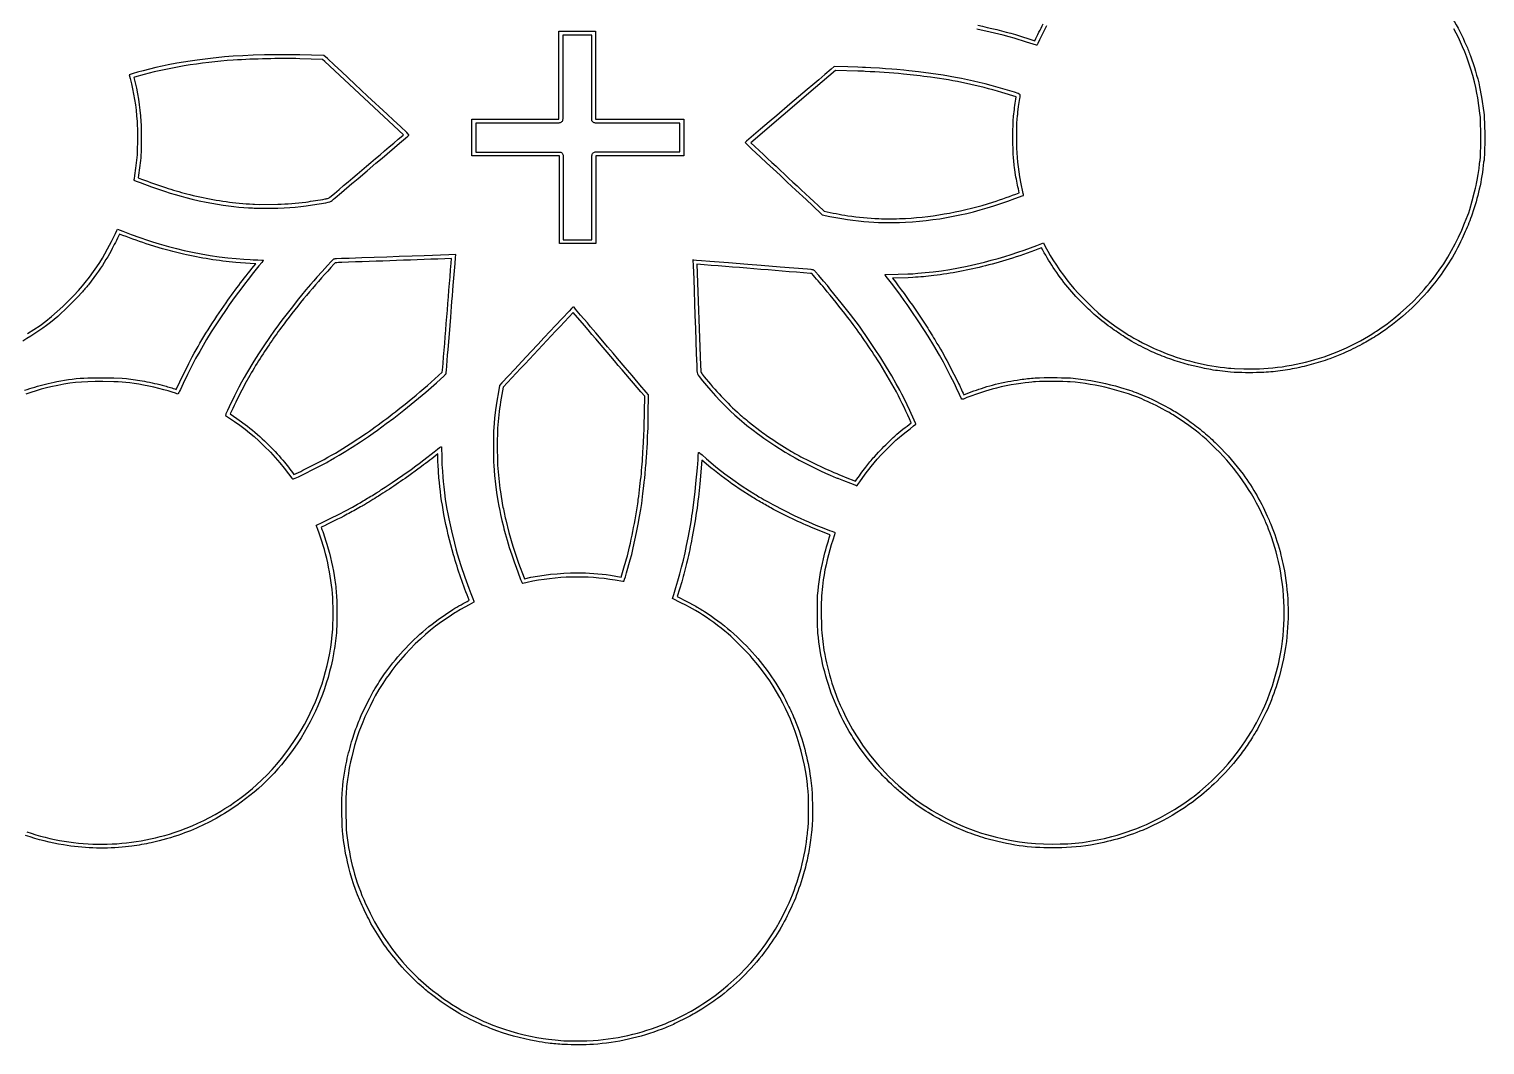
# Model space of a CAD drawing. Extents: x 9 to 989, y 29 to 689.
# Drawn here: x 305.1 to 587.1, y 33.9 to 230.7 of the extents above; entities that cross this region are included whole.
import ezdxf

# ---------------------------------------------------------------- set-up
doc = ezdxf.new("R2010")
doc.units = 0
doc.layers.add('Nível Padrão', color=1, linetype='CONTINUOUS')
doc.layers.add('Preview Toolpath Layer', color=1, linetype='CONTINUOUS')

msp = doc.modelspace()

# ---------------------------------------------------------------- linework, layer by layer
at = {"layer": 'Nível Padrão'}
for points in [[(502.25, 231.4), (501.89, 230.72), (501.39, 229.71), (500.89, 228.69), (500.56, 227.98), (500.48, 227.81), (500.41, 227.69), (500.34, 227.62), (500.28, 227.61), (498.33, 228.24), (495.98, 228.97), (494.98, 229.25), (493.84, 229.55), (491.32, 230.17), (488.75, 230.75)], [(304.68, 75.18), (305.57, 74.89), (306.46, 74.61), (307.36, 74.35), (308.27, 74.11), (309.18, 73.89), (310.09, 73.69), (311.01, 73.51), (311.93, 73.35), (312.85, 73.21), (313.77, 73.09), (314.7, 72.99), (315.63, 72.9), (316.56, 72.84), (317.49, 72.8), (318.43, 72.77), (319.36, 72.77), (320.29, 72.78), (321.23, 72.82), (322.16, 72.87), (323.1, 72.94), (324.03, 73.03), (324.96, 73.15), (325.89, 73.28), (326.82, 73.43), (327.75, 73.6), (328.67, 73.79), (329.6, 74), (330.52, 74.23), (331.43, 74.48), (332.34, 74.74), (333.25, 75.03), (334.43, 75.43), (335.58, 75.87), (336.73, 76.33), (337.85, 76.83), (338.97, 77.36), (340.08, 77.92), (341.18, 78.52), (342.27, 79.15), (343.09, 79.66), (344.06, 80.29), (344.95, 80.89), (345.53, 81.3), (346.22, 81.82), (347.01, 82.42), (347.72, 82.99), (348.42, 83.58), (349.21, 84.28), (350.25, 85.25), (351.25, 86.24), (352.21, 87.25), (353.13, 88.29), (354.03, 89.37), (354.9, 90.48), (355.74, 91.64), (356.57, 92.84), (357.23, 93.85), (357.86, 94.89), (358.46, 95.96), (359.04, 97.04), (359.59, 98.14), (360.11, 99.26), (360.6, 100.39), (361.06, 101.54), (361.49, 102.69), (361.88, 103.86), (362.25, 105.03), (362.58, 106.21), (362.88, 107.4), (363.14, 108.59), (363.37, 109.77), (363.56, 110.96), (363.69, 111.9), (363.78, 112.61), (363.86, 113.33), (363.92, 113.78), (363.96, 114.5), (363.99, 115.42), (364.02, 116.47), (364.02, 118.66), (364, 119.67), (363.97, 120.53), (363.91, 121.33), (363.83, 122.16), (363.74, 123), (363.62, 123.85), (363.49, 124.71), (363.34, 125.58), (363.17, 126.44), (362.99, 127.31), (362.79, 128.17), (362.58, 129.02), (362.36, 129.86), (362.12, 130.69), (361.87, 131.49), (361.61, 132.28), (361.34, 133.04), (361.05, 133.77), (360.85, 134.29), (360.77, 134.54), (360.79, 134.57), (360.83, 134.61), (360.96, 134.67), (361.79, 135.05), (363.44, 135.86), (365.21, 136.74), (366.4, 137.35), (367.76, 138.09), (368.75, 138.66), (368.99, 138.8), (369.12, 138.86), (369.27, 138.93), (369.55, 139.11), (369.83, 139.29), (369.97, 139.36), (370.11, 139.44), (370.39, 139.62), (370.67, 139.8), (370.82, 139.87), (370.96, 139.95), (371.24, 140.13), (371.65, 140.38), (371.91, 140.53), (372.45, 140.87), (373, 141.22), (373.3, 141.44), (373.42, 141.53), (373.5, 141.57), (374.1, 141.94), (375.44, 142.84), (377.53, 144.27), (379.14, 145.42), (380.08, 146.1), (380.72, 146.57), (381.63, 147.27), (383.62, 148.83), (384.24, 149.32), (384.65, 149.63), (384.89, 149.78), (384.96, 149.81), (385, 149.81), (385.02, 149.67), (385.04, 149.32), (385.07, 148.19), (385.08, 146.99), (385.11, 146.35), (385.2, 145.06), (385.28, 143.87), (385.36, 143.05), (385.46, 142.05), (385.6, 140.87), (385.77, 139.63), (385.96, 138.43), (386.08, 137.67), (386.23, 136.82), (386.43, 135.8), (386.94, 133.47), (387.52, 131.08), (387.8, 130), (388.07, 129.07), (388.77, 126.8), (389.52, 124.55), (390.3, 122.38), (390.69, 121.35), (391.08, 120.37), (391.26, 119.89), (391.32, 119.68), (390.39, 119.18), (389.53, 118.71), (388.71, 118.24), (387.89, 117.77), (387.63, 117.62), (386.3, 116.72), (384.83, 115.72), (384.34, 115.36), (383.88, 115.01), (382.92, 114.24), (381.94, 113.43), (380.94, 112.53), (379.94, 111.58), (378.95, 110.57), (377.98, 109.54), (377.06, 108.49), (376.2, 107.45), (375.42, 106.42), (374.86, 105.68), (374.34, 104.96), (373.66, 103.92), (372.91, 102.72), (372.21, 101.52), (371.79, 100.73), (371.19, 99.55), (370.6, 98.34), (370.18, 97.45), (369.76, 96.45), (369.02, 94.53), (368.77, 93.8), (368.48, 92.9), (368.19, 91.88), (367.9, 90.81), (367.63, 89.73), (367.39, 88.71), (367.2, 87.82), (367.08, 87.1), (366.99, 86.5), (366.81, 85.3), (366.65, 83.95), (366.53, 82.55), (366.49, 81.92), (366.48, 81.03), (366.49, 78.78), (366.54, 76.51), (366.59, 75.59), (366.64, 74.93), (366.76, 73.99), (366.89, 73.07), (367.03, 72.16), (367.19, 71.27), (367.36, 70.38), (367.55, 69.51), (367.75, 68.65), (367.97, 67.8), (368.2, 66.96), (368.45, 66.12), (368.72, 65.29), (369.01, 64.47), (369.31, 63.65), (369.62, 62.84), (369.96, 62.03), (370.31, 61.22), (370.67, 60.47), (371.19, 59.41), (371.7, 58.39), (372.04, 57.75), (372.87, 56.33), (373.73, 54.97), (374.62, 53.65), (375.54, 52.38), (376.5, 51.16), (377.5, 49.97), (378.53, 48.82), (379.61, 47.71), (380.52, 46.83), (381.57, 45.87), (382.56, 45.01), (383.3, 44.41), (384.36, 43.61), (385.44, 42.8), (386.42, 42.13), (386.95, 41.79), (388.09, 41.09), (388.98, 40.56), (389.73, 40.13), (390.74, 39.61), (392.06, 38.96), (393.21, 38.42), (393.59, 38.25), (393.76, 38.19), (394.07, 38.07), (394.99, 37.68), (396.04, 37.29), (397.2, 36.9), (398.44, 36.52), (399.72, 36.16), (401.01, 35.83), (402.28, 35.55), (403.48, 35.31), (404.69, 35.11), (405.77, 34.96), (407.02, 34.83), (408.73, 34.69), (408.73, 34.69), (409.18, 34.67), (409.82, 34.65), (411.48, 34.65), (413.19, 34.67), (414.41, 34.72), (415.37, 34.8), (416.34, 34.9), (417.31, 35.02), (418.27, 35.17), (419.23, 35.33), (420.18, 35.51), (421.13, 35.71), (422.07, 35.93), (423, 36.17), (423.92, 36.42), (424.83, 36.7), (425.73, 36.99), (426.61, 37.3), (427.48, 37.62), (428.33, 37.96), (429.16, 38.32), (429.94, 38.67), (431.54, 39.45), (432.43, 39.9), (432.86, 40.13), (433.37, 40.43), (434.04, 40.81), (435.06, 41.43), (435.65, 41.81), (436.53, 42.4), (438.04, 43.46), (439.29, 44.42), (440.5, 45.42), (441.67, 46.46), (442.8, 47.53), (443.9, 48.65), (444.95, 49.8), (445.96, 50.99), (446.94, 52.22), (447.35, 52.77), (447.84, 53.46), (448.88, 54.98), (449.74, 56.31), (450, 56.74), (450.09, 56.94), (450.16, 57.08), (450.31, 57.33), (450.71, 58.04), (451.28, 59.16), (451.88, 60.38), (452.36, 61.39), (452.69, 62.17), (453.02, 62.98), (453.33, 63.8), (453.63, 64.64), (453.91, 65.49), (454.18, 66.35), (454.44, 67.22), (454.68, 68.09), (454.9, 68.96), (455.1, 69.83), (455.29, 70.69), (455.45, 71.54), (455.6, 72.37), (455.72, 73.19), (455.82, 73.99), (455.9, 74.76), (455.94, 75.18), (455.98, 75.42), (456.01, 75.6), (456.04, 75.95), (456.09, 77.02), (456.13, 78.32), (456.15, 79.55), (456.13, 80.76), (456.09, 82.06), (456.03, 83.14), (456.01, 83.5), (455.98, 83.68), (455.94, 83.92), (455.9, 84.35), (455.77, 85.51), (455.58, 86.76), (455.34, 88.08), (455.04, 89.43), (454.71, 90.8), (454.34, 92.14), (453.95, 93.43), (453.53, 94.64), (453.17, 95.62), (452.91, 96.28), (452.62, 96.97), (452.16, 98), (451.67, 99.05), (451.13, 100.13), (450.54, 101.22), (449.92, 102.3), (449.27, 103.38), (448.6, 104.42), (447.91, 105.41), (447.23, 106.35), (446.33, 107.52), (445.23, 108.83), (444.79, 109.34), (444.24, 109.93), (442.97, 111.24), (441.65, 112.53), (441.05, 113.08), (440.53, 113.54), (439.91, 114.06), (439.23, 114.61), (438.5, 115.16), (437.75, 115.72), (437.01, 116.26), (436.28, 116.76), (435.6, 117.21), (434.98, 117.6), (434.26, 118.03), (433.68, 118.37), (433.06, 118.72), (432.33, 119.1), (431.42, 119.56), (429.8, 120.36), (430.04, 121.16), (430.45, 122.51), (430.84, 123.83), (431.2, 125.15), (431.55, 126.47), (431.88, 127.82), (432.2, 129.21), (432.51, 130.65), (432.81, 132.17), (433.25, 134.55), (433.43, 135.66), (433.54, 136.44), (433.63, 136.99), (433.83, 138.48), (434.05, 140.12), (434.16, 141.06), (434.32, 142.66), (434.6, 145.71), (434.72, 147.28), (434.75, 147.69), (434.76, 148.19), (434.78, 148.57), (434.81, 148.66), (434.83, 148.69), (434.86, 148.7), (434.95, 148.67), (435.08, 148.58), (435.49, 148.21), (436.38, 147.43), (437.19, 146.73), (437.7, 146.31), (438.49, 145.67), (439.91, 144.57), (441.48, 143.42), (443.1, 142.3), (444.67, 141.27), (445.54, 140.71), (445.72, 140.6), (445.82, 140.55), (445.97, 140.47), (446.24, 140.3), (446.52, 140.12), (446.65, 140.04), (446.93, 139.89), (447.53, 139.54), (448.28, 139.11), (449.2, 138.6), (451.32, 137.49), (453.5, 136.42), (454.49, 135.95), (455.35, 135.57), (456.1, 135.24), (457.53, 134.63), (459.07, 134.01), (460.17, 133.58), (460.63, 133.41), (460.95, 133.31), (461.13, 133.24), (461.23, 133.17), (461.21, 133.03), (461.13, 132.7), (460.81, 131.68), (460.51, 130.76), (460.23, 129.82), (459.97, 128.86), (459.73, 127.89), (459.51, 126.92), (459.31, 125.94), (459.14, 124.96), (458.99, 124), (458.82, 122.7), (458.64, 120.91), (458.61, 120.32), (458.59, 119.48), (458.58, 117.38), (458.62, 115.25), (458.65, 114.39), (458.69, 113.75), (458.88, 112.03), (459.12, 110.36), (459.27, 109.55), (459.42, 108.74), (459.59, 107.94), (459.77, 107.15), (459.97, 106.36), (460.19, 105.57), (460.42, 104.78), (460.66, 103.99), (461.21, 102.39), (461.83, 100.76), (462.28, 99.71), (462.82, 98.52), (463.36, 97.4), (463.82, 96.52), (464.67, 95.03), (465.4, 93.79), (466.04, 92.78), (466.6, 91.96), (467.89, 90.22), (468.47, 89.5), (469.46, 88.27), (469.78, 87.9), (470.3, 87.35), (471.64, 85.98), (472.7, 84.93), (473.59, 84.1), (474.45, 83.35), (475.4, 82.58), (476.25, 81.9), (476.87, 81.43), (478.31, 80.43), (479.09, 79.92), (479.95, 79.38), (480.88, 78.84), (481.84, 78.3), (482.82, 77.78), (483.78, 77.29), (484.71, 76.85), (485.57, 76.47), (486.8, 75.95), (487.5, 75.67), (488.52, 75.3), (489.64, 74.92), (490.61, 74.63), (492.29, 74.17), (493.9, 73.79), (495.46, 73.47), (497, 73.22), (498.53, 73.03), (500.08, 72.9), (501.67, 72.82), (503.31, 72.79), (504.86, 72.81), (506.34, 72.87), (507.79, 72.98), (509.2, 73.13), (510.61, 73.34), (512.01, 73.59), (513.44, 73.9), (514.9, 74.27), (515.89, 74.54), (516.86, 74.84), (517.82, 75.15), (518.77, 75.48), (519.71, 75.83), (520.64, 76.21), (521.56, 76.61), (522.47, 77.03), (523.38, 77.47), (524.28, 77.94), (525.19, 78.43), (526.09, 78.95), (527, 79.5), (527.9, 80.07), (528.81, 80.67), (529.73, 81.3), (530.26, 81.68), (530.8, 82.09), (531.91, 82.98), (533.04, 83.96), (534.17, 85), (535.28, 86.08), (536.36, 87.2), (537.38, 88.33), (538.33, 89.45), (538.98, 90.28), (539.63, 91.15), (540.21, 91.96), (540.65, 92.62), (541.24, 93.53), (541.91, 94.59), (542.44, 95.51), (542.88, 96.31), (543.46, 97.45), (544.05, 98.63), (544.49, 99.57), (545.01, 100.81), (545.5, 102.12), (545.97, 103.48), (546.4, 104.87), (546.8, 106.26), (547.14, 107.64), (547.43, 108.99), (547.67, 110.28), (547.79, 111.09), (547.94, 112.13), (548.06, 113.2), (548.15, 114.27), (548.22, 115.36), (548.26, 116.46), (548.27, 117.57), (548.25, 118.69), (548.21, 119.8), (548.14, 120.92), (548.04, 122.04), (547.92, 123.16), (547.77, 124.27), (547.6, 125.37), (547.39, 126.46), (547.17, 127.54), (546.91, 128.61), (546.7, 129.4), (546.44, 130.29), (545.84, 132.17), (545.53, 133.06), (545.25, 133.85), (545, 134.49), (544.8, 134.92), (544.71, 135.12), (544.67, 135.23), (544.57, 135.49), (544.32, 136.04), (543.87, 137.01), (543.4, 137.95), (542.92, 138.88), (542.42, 139.78), (541.91, 140.66), (541.38, 141.53), (540.84, 142.37), (540.27, 143.21), (539.69, 144.02), (539.09, 144.83), (538.46, 145.62), (537.81, 146.41), (537.14, 147.18), (536.45, 147.96), (535.72, 148.72), (534.98, 149.48), (533.72, 150.7), (533.13, 151.24), (532.53, 151.77), (531.92, 152.28), (531.27, 152.8), (529.82, 153.91), (528.98, 154.5), (527.94, 155.2), (527.03, 155.79), (526.73, 155.98), (526.6, 156.04), (526.46, 156.12), (526.18, 156.3), (525.9, 156.48), (525.75, 156.55), (525.61, 156.62), (525.34, 156.78), (524.64, 157.16), (523.45, 157.77), (522.32, 158.33), (521.78, 158.58), (521.61, 158.64), (521.28, 158.79), (520.53, 159.12), (519.74, 159.44), (518.92, 159.75), (518.08, 160.04), (517.21, 160.33), (516.32, 160.6), (515.41, 160.85), (514.48, 161.09), (513.54, 161.32), (512.59, 161.52), (511.63, 161.71), (510.67, 161.89), (509.7, 162.04), (508.74, 162.18), (507.77, 162.29), (506.82, 162.39), (506.27, 162.41), (505.38, 162.43), (503.07, 162.44), (500.86, 162.42), (500.09, 162.4), (499.71, 162.37), (499.36, 162.32), (498.82, 162.27), (498.08, 162.19), (497.23, 162.08), (496.32, 161.94), (495.37, 161.78), (494.4, 161.59), (493.45, 161.38), (492.53, 161.17), (491.69, 160.95), (490.38, 160.56), (488.83, 160.05), (487.38, 159.54), (486.8, 159.32), (486.37, 159.14), (486.12, 159.04), (485.94, 159), (485.87, 159), (485.81, 159.01), (485.77, 159.05), (485.73, 159.09), (485.34, 159.93), (484.8, 161.12), (484.37, 162.03), (483.64, 163.49), (482.85, 165.03), (482.25, 166.16), (481.5, 167.52), (480.37, 169.45), (479.3, 171.22), (478.61, 172.35), (477.39, 174.19), (476.16, 176.04), (475.24, 177.34), (474.67, 178.14), (473.93, 179.16), (473.21, 180.14), (472.19, 181.48), (471.18, 182.81), (470.98, 183.09), (470.95, 183.15), (470.94, 183.18), (473.5, 183.25), (475.37, 183.3), (476.3, 183.34), (477.28, 183.43), (478.74, 183.54), (480.28, 183.71), (481.88, 183.92), (483.52, 184.17), (485.19, 184.47), (486.87, 184.81), (488.56, 185.18), (490.23, 185.59), (491.53, 185.93), (492.83, 186.29), (494.12, 186.67), (495.4, 187.07), (496.66, 187.48), (497.91, 187.91), (499.14, 188.35), (500.34, 188.81), (501.32, 189.19), (501.62, 189.3), (501.98, 188.61), (502.48, 187.69), (502.95, 186.87), (503.48, 186.01), (504.15, 184.97), (504.83, 183.97), (505.5, 183.03), (506.17, 182.14), (506.86, 181.27), (507.59, 180.43), (508.36, 179.57), (509.19, 178.7), (510.09, 177.79), (511.27, 176.64), (512.24, 175.76), (513.23, 174.93), (514.48, 173.96), (515.45, 173.26), (516.69, 172.4), (517.78, 171.68), (518.13, 171.45), (518.29, 171.37), (518.44, 171.29), (518.72, 171.11), (519.12, 170.86), (520.03, 170.37), (520.81, 169.96), (521.76, 169.48), (522.56, 169.08), (522.94, 168.91), (523.51, 168.67), (524.21, 168.36), (524.95, 168.05), (525.72, 167.75), (526.53, 167.47), (527.35, 167.19), (528.2, 166.92), (529.06, 166.66), (529.93, 166.42), (530.8, 166.2), (531.68, 165.99), (532.55, 165.79), (533.41, 165.62), (534.26, 165.47), (535.09, 165.34), (535.89, 165.23), (536.67, 165.14), (537.47, 165.05), (537.93, 165), (538.62, 164.96), (540.45, 164.91), (542.49, 164.9), (543.45, 164.92), (544.29, 164.95), (545.16, 165.01), (546.05, 165.09), (546.95, 165.19), (547.85, 165.31), (548.76, 165.45), (549.68, 165.61), (550.6, 165.79), (551.51, 165.99), (552.42, 166.21), (553.33, 166.44), (554.23, 166.7), (555.12, 166.97), (555.99, 167.25), (556.86, 167.55), (557.7, 167.87), (558.53, 168.2), (559.41, 168.58), (560.33, 168.99), (561.25, 169.43), (562.15, 169.89), (563.02, 170.34), (563.84, 170.8), (564.58, 171.23), (565.23, 171.64), (565.68, 171.93), (565.89, 172.05), (566.16, 172.21), (566.77, 172.62), (568.2, 173.64), (568.85, 174.13), (569.49, 174.63), (570.75, 175.68), (571.98, 176.77), (573.17, 177.9), (574.31, 179.07), (575.39, 180.27), (575.92, 180.89), (576.43, 181.5), (576.92, 182.13), (577.4, 182.76), (578.3, 184.01), (579.16, 185.27), (579.95, 186.54), (580.7, 187.82), (581.4, 189.12), (582.05, 190.44), (582.65, 191.77), (583.21, 193.13), (583.82, 194.69), (584, 195.16), (584.21, 195.81), (584.7, 197.47), (585.15, 199.17), (585.32, 199.88), (585.43, 200.41), (585.52, 200.84), (585.66, 201.48), (585.84, 202.56), (586.01, 203.72), (586.11, 204.61), (586.16, 205.05), (586.2, 205.3), (586.24, 205.5), (586.27, 205.82), (586.32, 206.78), (586.35, 208.05), (586.36, 209.5), (586.35, 210.99), (586.32, 212.4), (586.27, 213.6), (586.19, 214.46), (585.78, 217.4), (585.61, 218.32), (585.38, 219.39), (585.11, 220.55), (584.79, 221.74), (584.43, 222.95), (584.05, 224.14), (583.65, 225.29), (583.24, 226.36), (582.83, 227.33), (582.43, 228.22), (582.01, 229.1), (581.58, 229.96), (581.14, 230.8)], [(304.85, 171.72), (306.09, 172.51), (307.27, 173.32), (308.39, 174.16), (309.49, 175.04), (310.57, 175.98), (311.66, 176.97), (312.77, 178.05), (313.79, 179.1), (314.72, 180.1), (315.49, 180.97), (316.02, 181.63), (316.82, 182.69), (317.59, 183.73), (318.25, 184.66), (318.82, 185.52), (319.34, 186.35), (319.82, 187.16), (320.36, 188.13), (321.12, 189.59), (321.86, 191.12), (322.14, 191.7), (322.28, 191.94), (323.32, 191.55), (324.91, 190.95), (326.58, 190.35), (328.06, 189.85), (329.06, 189.53), (330.33, 189.15), (331.22, 188.89), (332.15, 188.63), (333.72, 188.22), (335.18, 187.86), (336.78, 187.51), (338.48, 187.19), (340.23, 186.89), (341.97, 186.63), (343.67, 186.41), (345.26, 186.25), (346.72, 186.14), (347.99, 186.06), (348.57, 186.03), (349.45, 186.01), (350.21, 185.98), (350.44, 185.95), (350.53, 185.92), (350.5, 185.87), (350.44, 185.78), (350.24, 185.53), (349.66, 184.83), (348.63, 183.54), (347.56, 182.19), (346.86, 181.29), (346.33, 180.6), (345.7, 179.75), (344.89, 178.65), (343.91, 177.29), (343.29, 176.39), (342.22, 174.78), (340.44, 172.07), (339.53, 170.56), (338.85, 169.42), (338.19, 168.28), (337.4, 166.88), (336.75, 165.63), (335.85, 163.83), (334.99, 162.07), (334.44, 160.89), (334.28, 160.56), (334.14, 160.28), (334.02, 160.09), (333.95, 160.02), (333.79, 160.06), (333.53, 160.15), (332.88, 160.37), (332.11, 160.61), (331.23, 160.86), (330.29, 161.11), (329.3, 161.34), (328.31, 161.56), (327.33, 161.76), (326.4, 161.92), (325.48, 162.06), (324.66, 162.18), (323.89, 162.27), (323.15, 162.33), (322.37, 162.38), (321.53, 162.41), (319.45, 162.43), (317.91, 162.42), (316.55, 162.39), (315.31, 162.33), (314.15, 162.23), (313.02, 162.09), (311.88, 161.92), (310.68, 161.69), (309.38, 161.41), (308.49, 161.19), (307.51, 160.93), (306.49, 160.64), (305.47, 160.34), (304.5, 160.02)]]:
    msp.add_lwpolyline(points, dxfattribs=at)
for points in [[(407.76, 229.62), (407.76, 230.32), (414.87, 230.32), (414.87, 229.62), (414.87, 213.28), (431.17, 213.28), (431.47, 213.28), (431.97, 213.28), (431.97, 206.21), (431.47, 206.21), (431.17, 206.21), (414.93, 206.21), (414.93, 189.87), (414.93, 189.17), (407.86, 189.16), (407.86, 189.87), (407.86, 206.17), (391.42, 206.17), (390.92, 206.17), (390.92, 213.28), (391.42, 213.28), (407.76, 213.28), (407.76, 229.62)], [(348.75, 196.03), (349.01, 196.02), (349.71, 196.02), (351.96, 196.03), (353.33, 196.06), (354.54, 196.1), (355.65, 196.15), (356.7, 196.23), (357.75, 196.34), (358.83, 196.48), (360.01, 196.65), (361.32, 196.86), (362.65, 197.09), (363.07, 197.18), (363.39, 197.27), (363.64, 197.39), (363.87, 197.54), (364.12, 197.75), (364.44, 198.02), (365.65, 199.05), (367.68, 200.79), (367.94, 201), (368.89, 201.81), (370.63, 203.29), (372.32, 204.73), (373.51, 205.74), (376.9, 208.62), (378.03, 209.58), (378.52, 210.01), (378.67, 210.16), (378.72, 210.24), (378.69, 210.29), (378.6, 210.4), (378.32, 210.67), (377.07, 211.84), (375.76, 213.07), (374.48, 214.25), (370.72, 217.76), (369.49, 218.91), (368.22, 220.09), (366.95, 221.27), (365.64, 222.5), (364.33, 223.73), (362.93, 225.02), (362.25, 225.63), (359.84, 225.7), (357.6, 225.75), (355.3, 225.77), (353, 225.76), (350.74, 225.73), (348.57, 225.67), (346.52, 225.58), (344.64, 225.47), (342.99, 225.34), (340.28, 225.07), (337.7, 224.75), (336.32, 224.55), (335.06, 224.36), (333.73, 224.12), (332.11, 223.81), (330.95, 223.57), (329.7, 223.28), (328.44, 222.98), (327.23, 222.68), (326.16, 222.39), (325.31, 222.15), (324.74, 221.96), (324.59, 221.89), (324.53, 221.85), (324.71, 221.15), (324.96, 220.16), (325.19, 219.16), (325.39, 218.14), (325.57, 217.11), (325.73, 216.06), (325.86, 215), (325.97, 213.92), (326.06, 212.82), (326.09, 212.16), (326.11, 211.29), (326.12, 209.2), (326.08, 207.18), (326.05, 206.4), (326.01, 205.87), (325.77, 203.81), (325.56, 202.37), (325.47, 201.75), (325.45, 201.55), (325.46, 201.47), (325.87, 201.28), (326.63, 200.98), (328.84, 200.18), (331.35, 199.32), (332.49, 198.95), (333.42, 198.67), (334.61, 198.33), (335.49, 198.09), (336.73, 197.79), (338.11, 197.48), (339.43, 197.2), (340.55, 196.99), (341.66, 196.8), (342.73, 196.63), (343.79, 196.48), (344.81, 196.35), (345.79, 196.25), (346.74, 196.17), (347.65, 196.12), (348.41, 196.07), (348.75, 196.03)], [(470.06, 193.25), (470.24, 193.24), (470.69, 193.23), (472.11, 193.23), (473.72, 193.26), (474.94, 193.3), (476.28, 193.39), (477.6, 193.51), (478.92, 193.65), (480.23, 193.81), (481.54, 194), (482.85, 194.22), (484.15, 194.46), (485.46, 194.73), (486.76, 195.03), (488.07, 195.35), (489.39, 195.7), (490.71, 196.08), (492.03, 196.49), (493.37, 196.93), (494.71, 197.39), (496.07, 197.88), (497.73, 198.5), (497.75, 198.52), (497.76, 198.55), (497.77, 198.68), (497.73, 198.89), (497.66, 199.2), (497.33, 200.73), (497.05, 202.14), (496.9, 203.11), (496.77, 204.04), (496.67, 204.94), (496.58, 205.83), (496.52, 206.73), (496.48, 207.66), (496.46, 208.64), (496.45, 209.68), (496.46, 211.02), (496.5, 212.37), (496.56, 213.44), (496.59, 213.8), (496.62, 213.98), (496.65, 214.22), (496.7, 214.67), (496.82, 215.72), (497.06, 217.3), (497.11, 217.58), (497.13, 217.79), (497.12, 217.95), (497.09, 218.01), (497.06, 218.07), (496.93, 218.16), (496.73, 218.26), (496.03, 218.49), (493.76, 219.19), (491.49, 219.83), (490.35, 220.12), (489.21, 220.41), (488.06, 220.67), (486.91, 220.93), (485.75, 221.17), (484.59, 221.39), (482.23, 221.8), (479.84, 222.16), (477.4, 222.46), (475.54, 222.68), (474.56, 222.78), (473.21, 222.89), (472.28, 222.97), (471.05, 223.06), (469.86, 223.14), (468.21, 223.23), (467.16, 223.28), (466.6, 223.32), (465.67, 223.36), (463.72, 223.4), (461.06, 223.46), (460.54, 223), (459.28, 221.91), (458.09, 220.9), (456.99, 219.97), (455.89, 219.04), (454.2, 217.6), (452.51, 216.16), (449.96, 213.98), (448.52, 212.77), (446.83, 211.33), (444.14, 209.03), (443.82, 208.75), (445.07, 207.56), (446.79, 205.95), (447.98, 204.85), (449.25, 203.66), (450.6, 202.4), (452, 201.09), (453.68, 199.53), (455.64, 197.7), (456.95, 196.48), (457.48, 196), (458.1, 195.4), (458.77, 194.74), (460.25, 194.44), (461.41, 194.21), (462.55, 194.01), (463.66, 193.84), (464.73, 193.69), (465.78, 193.56), (466.81, 193.46), (467.81, 193.38), (468.78, 193.33), (469.67, 193.28), (470.06, 193.25)], [(356.06, 143.71), (356.12, 143.64), (356.17, 143.59), (356.24, 143.57), (356.34, 143.58), (356.48, 143.63), (356.68, 143.71), (357.31, 143.99), (358.52, 144.57), (360.25, 145.44), (361.89, 146.28), (362.79, 146.76), (363.05, 146.92), (363.18, 146.98), (363.31, 147.04), (363.54, 147.18), (364.28, 147.62), (365.19, 148.14), (366.48, 148.93), (366.91, 149.19), (367.74, 149.71), (369.31, 150.75), (370.9, 151.81), (371.79, 152.44), (372.62, 153.04), (374.34, 154.29), (375.77, 155.35), (377.71, 156.89), (379.86, 158.63), (381.97, 160.4), (384.05, 162.21), (385.54, 163.54), (385.67, 163.66), (385.77, 163.77), (385.85, 163.89), (385.9, 164.05), (385.94, 164.26), (385.98, 164.55), (386.04, 165.48), (386.13, 166.54), (386.21, 167.52), (386.3, 168.62), (386.55, 171.71), (386.81, 174.88), (386.97, 177), (387.06, 177.97), (387.14, 179.03), (387.23, 180.09), (387.31, 181.02), (387.65, 185.3), (387.74, 186.39), (387.8, 187.05), (386.46, 187), (381.64, 186.82), (379.35, 186.73), (376.81, 186.65), (374.44, 186.56), (371.99, 186.48), (369.62, 186.4), (367.16, 186.31), (365.67, 186.27), (364.71, 186.22), (364.36, 186.19), (364.24, 186.16), (364.13, 186.12), (364.03, 186.06), (363.93, 185.97), (363.65, 185.69), (362.92, 184.91), (361.9, 183.77), (360.91, 182.66), (360.3, 181.95), (359.67, 181.23), (358.78, 180.18), (357.93, 179.16), (357.34, 178.44), (355.88, 176.62), (354.38, 174.68), (353.71, 173.8), (353.3, 173.23), (352.69, 172.38), (351.7, 170.99), (350.6, 169.38), (349.55, 167.78), (348.69, 166.41), (347.25, 164), (346.82, 163.24), (346.3, 162.31), (345.79, 161.35), (344.95, 159.68), (343.9, 157.55), (343.57, 156.83), (343.28, 156.15), (343.16, 155.88), (344.16, 155.22), (344.96, 154.66), (345.95, 153.95), (346.97, 153.18), (347.86, 152.49), (348.71, 151.78), (349.63, 150.94), (350.67, 149.94), (351.88, 148.72), (352.84, 147.7), (353.73, 146.7), (354.57, 145.66), (355.4, 144.57), (356.06, 143.71)], [(465.12, 142.39), (465.51, 142.25), (465.57, 142.31), (465.69, 142.46), (466.06, 142.98), (466.63, 143.81), (467.32, 144.74), (467.81, 145.38), (468.26, 145.95), (469.43, 147.36), (470.22, 148.21), (471.42, 149.45), (472.61, 150.62), (473.06, 151.05), (473.33, 151.3), (474.45, 152.23), (475.03, 152.71), (475.79, 153.3), (476.49, 153.84), (476.92, 154.15), (476.92, 154.22), (476.86, 154.39), (476.61, 154.97), (475.76, 156.83), (474.71, 159.01), (474.21, 160), (473.8, 160.78), (473.13, 162.01), (472.27, 163.53), (471.26, 165.22), (470.13, 167.02), (468.92, 168.87), (467.23, 171.37), (466.64, 172.21), (465.97, 173.14), (464.28, 175.4), (462.44, 177.72), (460.47, 180.17), (459.77, 181.02), (459.02, 181.91), (458.09, 182.96), (457.41, 183.75), (457.32, 183.86), (457.23, 183.95), (457.13, 184.01), (457, 184.06), (456.83, 184.1), (456.61, 184.13), (455.94, 184.19), (450.6, 184.62), (446.92, 184.92), (444.34, 185.12), (440.65, 185.43), (437.01, 185.72), (435.36, 185.85), (434.44, 185.92), (433.93, 185.98), (433.73, 186.02), (433.78, 184.86), (433.88, 182.37), (433.96, 179.92), (434.05, 177.63), (434.13, 175.22), (434.22, 172.72), (434.39, 167.9), (434.48, 165.49), (434.52, 164.51), (434.56, 164.19), (434.63, 163.92), (434.75, 163.68), (434.94, 163.4), (435.57, 162.6), (436.35, 161.66), (437.2, 160.68), (438.1, 159.68), (439.04, 158.68), (440, 157.71), (440.93, 156.79), (441.84, 155.94), (442.69, 155.19), (444.19, 153.94), (445.39, 153), (446.22, 152.35), (446.68, 152.01), (447.47, 151.45), (449.57, 150.04), (451.59, 148.74), (452.28, 148.33), (452.49, 148.21), (452.6, 148.17), (452.72, 148.11), (452.97, 147.96), (453.54, 147.63), (454.31, 147.2), (456.27, 146.2), (458.43, 145.16), (459.44, 144.7), (460.34, 144.3), (461.49, 143.8), (461.7, 143.72), (461.82, 143.68), (461.96, 143.64), (462.23, 143.52), (462.93, 143.23), (464.23, 142.73), (465.12, 142.39)], [(400.57, 123.55), (400.62, 123.46), (400.67, 123.41), (400.73, 123.39), (400.8, 123.39), (401.62, 123.58), (402.72, 123.8), (403.81, 123.99), (404.9, 124.15), (405.98, 124.29), (407.05, 124.41), (408.12, 124.5), (409.18, 124.56), (410.24, 124.6), (411.3, 124.61), (412.36, 124.6), (413.41, 124.56), (414.47, 124.5), (415.52, 124.41), (416.57, 124.3), (417.63, 124.16), (418.68, 123.99), (420.13, 123.74), (420.22, 123.72), (420.26, 123.72), (420.3, 123.73), (420.34, 123.77), (420.38, 123.84), (420.49, 124.11), (420.64, 124.59), (420.87, 125.34), (421.6, 127.89), (421.87, 128.92), (422.18, 130.2), (422.5, 131.66), (422.82, 133.21), (423.13, 134.78), (423.41, 136.29), (423.64, 137.66), (423.81, 138.81), (423.9, 139.45), (424.06, 140.72), (424.23, 142.2), (424.31, 142.92), (424.4, 143.72), (424.48, 144.53), (424.57, 145.59), (424.62, 146.22), (424.65, 146.56), (424.69, 146.97), (424.74, 147.79), (424.79, 148.58), (424.82, 148.93), (424.86, 149.47), (424.91, 150.71), (424.96, 151.95), (425, 152.49), (425.03, 153.6), (425.08, 156.19), (425.14, 159.84), (424.69, 160.37), (423.46, 161.8), (422.53, 162.91), (421.93, 163.63), (420.62, 165.14), (419.15, 166.88), (418.25, 167.93), (417.74, 168.52), (417.2, 169.17), (416.3, 170.23), (414.9, 171.88), (413.9, 173.07), (413.29, 173.79), (411.98, 175.31), (410.96, 176.49), (410.7, 176.82), (410.66, 176.87), (410.61, 176.89), (410.55, 176.88), (410.47, 176.83), (410.2, 176.58), (409.73, 176.1), (408.39, 174.67), (407.13, 173.31), (404.94, 170.98), (403.66, 169.6), (402.39, 168.23), (400.62, 166.34), (399.21, 164.81), (398.02, 163.54), (396.74, 162.18), (396.28, 161.67), (396.05, 160.44), (395.74, 158.63), (395.49, 156.97), (395.31, 155.31), (395.15, 153.46), (395.12, 152.85), (395.1, 151.99), (395.08, 149.83), (395.1, 147.66), (395.12, 146.79), (395.15, 146.18), (395.31, 144.25), (395.48, 142.54), (395.7, 140.94), (395.96, 139.32), (396.13, 138.31), (396.3, 137.46), (396.47, 136.65), (396.73, 135.49), (397.02, 134.33), (397.13, 133.87), (397.36, 133.01), (397.73, 131.7), (398.13, 130.3), (398.63, 128.82), (399.15, 127.3), (399.27, 126.96), (399.79, 125.56), (400.36, 124.08), (400.57, 123.55)]]:
    msp.add_lwpolyline(points, close=True, dxfattribs=at)
at = {"layer": 'Preview Toolpath Layer'}
for points in [[(580.89, 232.8, -0.026216), (583.52, 227.64, -0.017299), (584.35, 225.55, -0.031137), (586.12, 219.55), (586.51, 217.54), (586.93, 214.57, -0.02321), (587.1, 211.01, -0.019434), (587.02, 205.78, -0.034661), (586.9, 204.95, -0.031343), (586.06, 199.73, -0.022804), (584.7, 194.89, -0.009061), (583.35, 191.49), (582.73, 190.13, -0.058931), (577.01, 181.03, -0.072762), (567.2, 172.01, -0.029751), (566.06, 171.28, -0.023567), (563.37, 169.68, -0.01886), (559.72, 167.89, -0.017864), (557.1, 166.84, -0.02069), (553.52, 165.72, -0.019769), (549.81, 164.87, -0.020915), (546.13, 164.34, -0.011899), (544.31, 164.2, -0.020867), (538.6, 164.21), (537.85, 164.26), (535.79, 164.49, -0.021335), (532.39, 165.06, -0.03621), (525.46, 167.05, -0.017182), (522.23, 168.4, -0.013137), (518.76, 170.2), (518.06, 170.64), (517.73, 170.82, -0.011267), (515.02, 172.65, -0.024017), (511.76, 175.18, -0.01619), (509.57, 177.25, -0.055865), (503.53, 184.55, -0.029882), (501.27, 188.36, -0.016616), (495.62, 186.35, -0.014639), (490.42, 184.86, -0.031818), (480.38, 182.96, -0.013038), (476.36, 182.6), (475.41, 182.55), (472.38, 182.47, -0.013206), (476.78, 176.45), (479.23, 172.76, -0.007209), (481.01, 169.83, -0.016586), (483.52, 165.37), (485.04, 162.37, -0.010437), (486.19, 159.87, -0.020586), (490.14, 161.27, -0.019), (492.35, 161.9, -0.023057), (497.12, 162.82, -0.014345), (500.03, 163.15, -0.01636), (506.86, 163.14, -0.010827), (508.84, 162.92, -0.038079), (516.54, 161.31), (518.31, 160.76, -0.011967), (520.02, 160.13), (522.03, 159.29), (522.65, 159), (525, 157.82), (525.96, 157.28), (526.24, 157.15, 0.012598), (527.44, 156.42), (529.4, 155.12), (530.25, 154.52, -0.018239), (533.02, 152.33, -0.019191), (535.5, 150.02, -0.03904), (540.29, 144.47, -0.054463), (545.25, 135.8, 0.035004), (545.68, 134.8), (545.95, 134.11, -0.023792), (547.64, 128.81, -0.01296), (548.13, 126.62, -0.079517), (548.68, 112.03, -0.048457), (546.69, 103.26, -0.034021), (544.72, 98.3), (543.55, 95.97, -0.014772), (542.56, 94.21, -0.008414), (540.84, 91.55, -0.017011), (538.92, 88.99, -0.032204), (534.69, 84.46, -0.030881), (530.7, 81.07, -0.013276), (528.32, 79.45, -0.044726), (520.93, 75.52, -0.057177), (510.74, 72.6, -0.041781), (503.32, 72.04, -0.03602), (496.91, 72.48, -0.033702), (490.41, 73.9, -0.02585), (486.5, 75.26), (484.4, 76.16, -0.048286), (476.44, 80.82), (475.78, 81.31), (473.98, 82.77, -0.018034), (472.19, 84.39, -0.018377), (468.9, 87.77), (467.31, 89.75), (466, 91.51, -0.024238), (464.02, 94.64, -0.037963), (461.14, 100.47, -0.036012), (459.04, 106.98, -0.036005), (457.95, 113.67, -0.014502), (457.87, 115.23, -0.010103), (457.84, 119.48, -0.015548), (457.89, 120.95, -0.039291), (459, 128.06, -0.022707), (460.34, 132.72), (459.9, 132.88), (457.24, 133.94, -0.025922), (448.85, 137.94, -0.012627), (446.56, 139.24, -0.042098), (445.59, 139.83), (445.31, 139.97), (442.69, 141.67, -0.023016), (437.22, 145.73), (435.47, 147.22), (435.07, 142.59), (434.8, 140.03, -0.009812), (433.99, 134.43), (433.55, 132.03, -0.009339), (432.61, 127.65, -0.011521), (431.56, 123.62), (430.7, 120.75), (432.68, 119.77), (434.05, 119.03, -0.007296), (436, 117.84, -0.030813), (441.03, 114.1, -0.030199), (445.8, 109.33, -0.065223), (452.34, 99.39, -0.012394), (453.61, 96.55, -0.060335), (456.51, 85.62, 0.007212), (456.75, 83.56, -0.034775), (456.76, 75.54), (456.69, 75.09, -0.012279), (456.46, 73.08, -0.020793), (455.83, 69.66, -0.018236), (454.9, 66.13, -0.029775), (453.05, 61.1, -0.025287), (450.82, 56.72, -0.045298), (450.38, 55.92, -0.018091), (447.54, 51.77, -0.069886), (438.5, 42.86, -0.011494), (435.47, 40.8, -0.017871), (432.77, 39.23), (430.25, 37.99, -0.014889), (427.76, 36.93, -0.073743), (414.47, 33.97, -0.021348), (408.7, 33.94, -0.009366), (405.69, 34.21, -0.015143), (403.36, 34.57, -0.046145), (394.72, 36.98, 0.017428), (393.29, 37.56, -0.010973), (390.41, 38.93, -0.021026), (388.6, 39.92), (386.54, 41.16), (384.99, 42.2), (382.84, 43.81, -0.018574), (381.08, 45.3, -0.032903), (376.94, 49.47, -0.050654), (371.37, 57.4, -0.010853), (369.63, 60.92, -0.050254), (366.81, 69.35, -0.027121), (365.9, 74.84, -0.016171), (365.8, 76.48, -0.010958), (365.73, 81.02, -0.016964), (365.78, 82.59, -0.033979), (366.66, 88.89, -0.016735), (367.76, 93.11, -0.017002), (368.32, 94.78, -0.012625), (369.49, 97.74), (369.92, 98.67), (371.12, 101.07, -0.022337), (372.27, 103.1, -0.024393), (374.26, 106.13), (375.61, 107.9, -0.066661), (384.41, 116.34), (387.24, 118.26, -0.014655), (390.4, 120.04), (390.4, 120.04, -0.021371), (387.35, 128.86, -0.021342), (385.49, 136.68, -0.022158), (384.53, 143.79), (384.36, 146.3, -0.012992), (384.31, 148.42, -0.007501), (381.16, 145.96), (377.97, 143.66, -0.00537), (374.52, 141.32, 0.01625), (372.84, 140.23, 0.009536), (371.37, 139.32, 0.041442), (370.52, 138.81, 0.040696), (369.67, 138.3), (369.33, 138.13, -0.009895), (366.76, 136.7, -0.009779), (361.7, 134.18, -0.020191), (362.84, 130.89, -0.036168), (364.37, 123.95, -0.021229), (364.71, 120.58, -0.011105), (364.77, 118.67, -0.013246), (364.71, 114.47), (364.66, 113.73, -0.015461), (364.11, 109.65, -0.102176), (357.2, 92.43, -0.094283), (345.37, 80.27), (343.49, 79.03, -0.055107), (334.69, 74.73, -0.032897), (328.82, 73.05, -0.020782), (325.05, 72.4), (323.15, 72.19, -0.031278), (317.46, 72.05, -0.031472), (311.8, 72.62, -0.042337), (304.44, 74.47, -0.025705)], [(488.9, 231.48, -0.01768), (496.21, 229.68), (499.98, 228.49, -0.013195), (501.6, 231.76)], [(304.27, 160.74, -0.016625), (308.29, 161.92, -0.012025), (310.53, 162.42, -0.043839), (316.51, 163.14, -0.01334), (321.55, 163.16), (323.19, 163.08), (323.98, 163.01, -0.018423), (327.47, 162.49, -0.018502), (331.42, 161.59, -0.023215), (333.62, 160.91), (334.31, 162.4), (336.08, 165.96), (336.75, 167.25, -0.012409), (339.8, 172.46, -0.005947), (343.29, 177.72, -0.015539), (349.05, 185.27), (347.95, 185.31), (345.21, 185.5, -0.031943), (335.02, 187.12, -0.010942), (331, 188.17), (327.83, 189.13, -0.010989), (322.64, 191.01, -0.015176), (321.02, 187.79, -0.034685), (318.2, 183.3), (316.62, 181.18, -0.022554), (315.28, 179.6, -0.033445), (309.98, 174.47, -0.042278), (303.92, 170.28, -0.016802)]]:
    msp.add_lwpolyline(points, format="xyb", dxfattribs=at)
for points in [[(408.51, 229.57), (408.51, 213.28, -0.414214), (407.76, 212.53), (391.67, 212.53), (391.67, 206.92), (407.86, 206.92, -0.414214), (408.61, 206.17), (408.61, 189.92), (414.18, 189.92), (414.18, 206.21, -0.414214), (414.93, 206.96), (431.22, 206.96), (431.22, 212.53), (414.87, 212.53, -0.414214), (414.12, 213.28), (414.12, 229.57), (408.51, 229.57)], [(377.67, 210.26), (362.42, 224.47), (361.96, 224.88), (357.59, 225, 0.019543), (344.7, 224.72, 0.022123), (335.19, 223.62, 0.02136), (327.42, 221.95), (325.53, 221.43), (325.42, 221.39, -0.048462), (326.81, 212.85, -0.017694), (326.83, 207.16, -0.017381), (326.76, 205.78, -0.012877), (326.25, 201.94), (326.89, 201.68, 0.01005), (331.59, 200.03, 0.014273), (335.68, 198.81, 0.036686), (345.86, 197, 0.010602), (348.5, 196.82), (348.81, 196.78), (349.71, 196.77), (353.31, 196.81, 0.030243), (358.73, 197.22, 0.007806), (362.51, 197.83, 0.041189), (363.12, 197.98, 0.076962), (363.42, 198.15, -0.000564), (377.54, 210.15), (377.67, 210.26)], [(496.94, 199.01, -0.010703), (496.31, 202.03), (496.03, 203.93, -0.017796), (495.77, 206.7, -0.029712), (495.84, 213.86), (495.91, 214.32, -0.018126), (496.35, 217.59), (493.55, 218.47, 0.038054), (479.74, 221.42, 0.006929), (474.49, 222.03, 0.012752), (467.11, 222.53, 0.014658), (465.65, 222.61), (461.33, 222.7), (457.48, 219.39), (444.94, 208.72, 0.001256), (457.99, 196.55), (459.14, 195.43, 0.014388), (463.77, 194.58, 0.029054), (469.74, 194.03), (470.28, 193.98, 0.013159), (474.91, 194.05, 0.063111), (491.81, 197.21, 0.013426), (496.94, 199.01)], [(356.45, 144.43, 0.014585), (358.19, 145.24), (361.54, 146.94, 0.019431), (367.33, 150.34), (370.48, 152.43, 0.02129), (379.38, 159.21, 0.012762), (385.17, 164.22), (385.23, 164.62, -0.000471), (386.9, 185.35), (386.98, 186.27, -0.00101), (365.7, 185.52, 0.026525), (364.46, 185.44), (364.19, 185.17, 0.02382), (354.97, 174.23, 0.018187), (350.18, 167.37, 0.010955), (347.9, 163.63), (346.96, 161.95, 0.007672), (344.58, 157.22), (344.1, 156.16), (345.39, 155.28), (347.42, 153.78, -0.03587), (351.2, 150.47, -0.022497), (354.31, 147.17, -0.012366), (356.45, 144.43)], [(465.25, 143.14, -0.013082), (467.21, 145.84, -0.014074), (468.88, 147.87), (469.68, 148.73, -0.00986), (472.54, 151.59), (472.85, 151.88, -0.015958), (476.03, 154.43, 0.018261), (473.14, 160.43, 0.020587), (469.5, 166.61, 0.006893), (466.61, 170.95, 0.010105), (463.68, 174.94, 0.006838), (459.19, 180.54, 0.002723), (456.77, 183.35), (456.53, 183.39, 0.000991), (434.52, 185.16), (435.23, 165.52), (435.27, 164.57, 0.178835), (435.54, 163.85, 0.040818), (442.34, 156.5, 0.014154), (444.67, 154.52), (446.68, 152.95, 0.021321), (447.89, 152.07, 0.009836), (451.99, 149.38), (452.81, 148.89), (453.11, 148.75, 0.018125), (454.66, 147.87, 0.026949), (463.21, 143.93), (465.25, 143.14)], [(401.1, 124.23, -0.05458), (411.31, 125.36, -0.03586), (417.74, 124.9), (419.84, 124.55, 0.007811), (420.88, 128.09, 0.012619), (421.45, 130.37, 0.011708), (422.67, 136.42, 0.011996), (423.15, 139.55, 0.007654), (423.74, 144.6, -0.011135), (423.94, 147.03, -0.00786), (424.11, 149.51), (424.21, 152, 0.018087), (424.28, 153.62), (424.39, 159.57, -0.000893), (412.72, 173.3), (410.53, 175.84, 0.00107), (396.98, 161.32), (396.48, 158.51, 0.022841), (395.9, 153.41), (395.85, 151.98, 0.009927), (395.87, 146.82), (395.9, 146.23, 0.019214), (396.44, 141.05), (396.87, 138.44, 0.011117), (397.46, 135.66), (398.08, 133.21), (398.85, 130.53), (399.97, 127.22), (401.05, 124.36), (401.1, 124.23)]]:
    msp.add_lwpolyline(points, format="xyb", close=True, dxfattribs=at)

doc.saveas('drawing.dxf')
